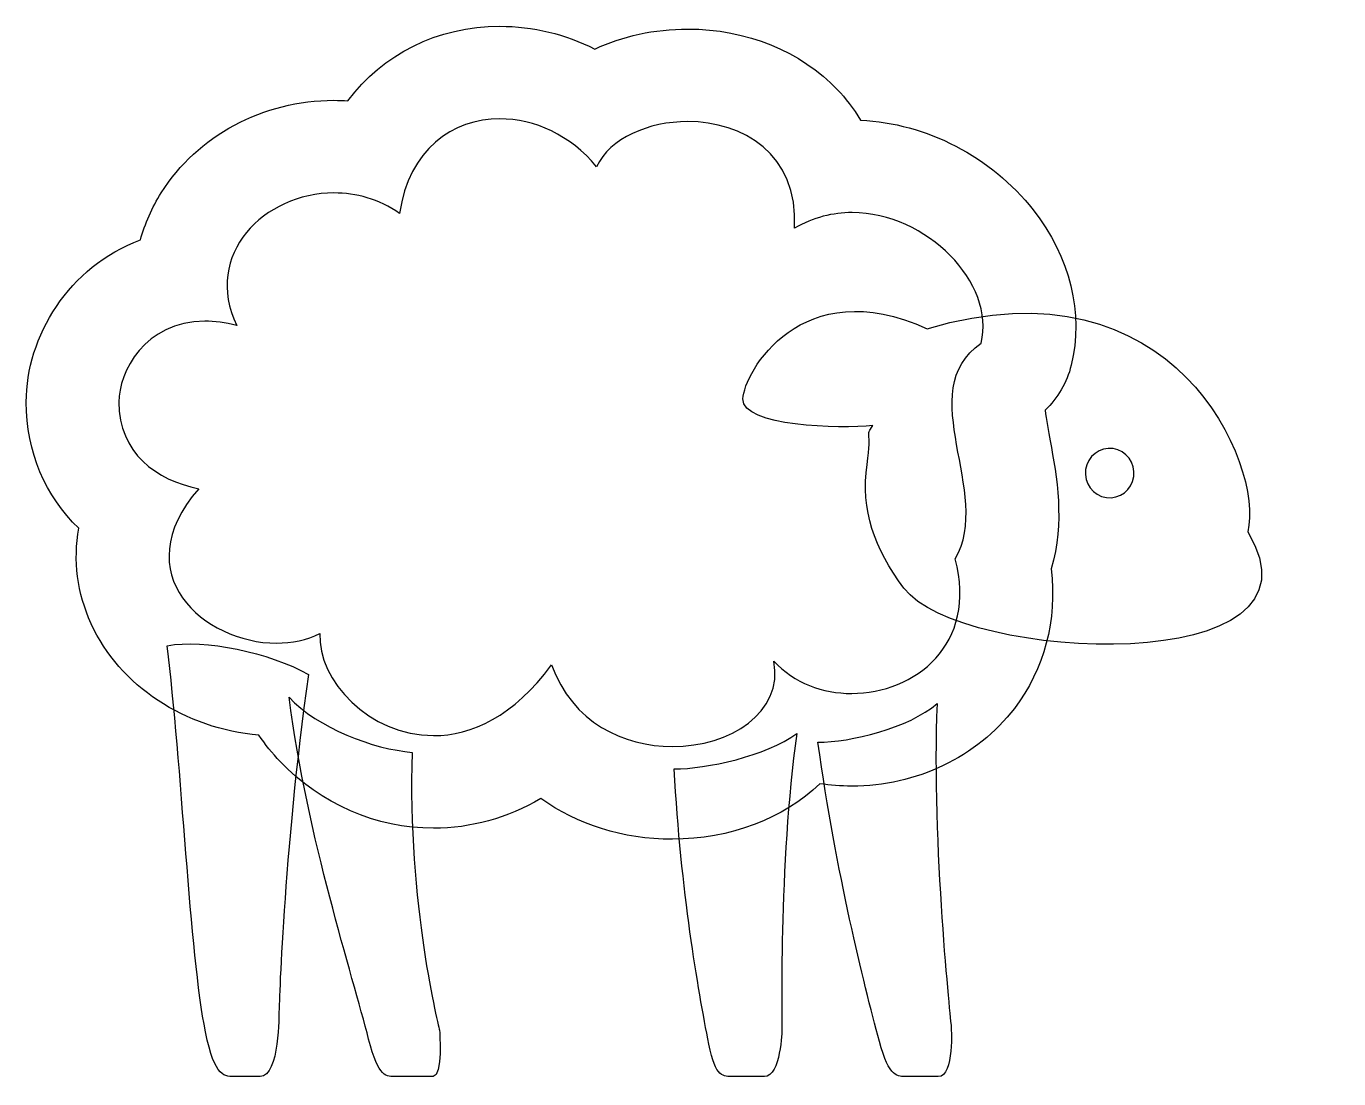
# Model space of a CAD drawing. Header units: centimetres. Extents: x -10.8 to 12.1, y -9.2 to 9.2.
import ezdxf

# ---------------------------------------------------------------- set-up
doc = ezdxf.new("R2010")
doc.units = ezdxf.units.CM
doc.header["$MEASUREMENT"] = 0
doc.layers.add('Layer 1', color=7, linetype='Continuous')

msp = doc.modelspace()

# ---------------------------------------------------------------- linework, layer by layer
at = {"layer": 'Layer 1'}
for points, knots in [([(-2.51922, 9.17592), (-3.61976, 9.17592), (-4.56332, 8.68911), (-5.17455, 7.87331), (-5.17455, 7.87331), (-5.25638, 7.87832), (-5.33654, 7.88166), (-5.41837, 7.88166), (-5.41837, 7.88166), (-6.65418, 7.88166), (-7.80984, 7.26292), (-8.43526, 6.26759), (-8.43526, 6.26759), (-8.59976, 6.00622), (-8.72084, 5.729), (-8.79933, 5.44343), (-8.79933, 5.44343), (-10.05518, 4.97749), (-10.795, 3.75671), (-10.795, 2.60857), (-10.795, 2.60857), (-10.795, 1.73432), (-10.46183, 0.96778), (-9.87899, 0.40498), (-9.87899, 0.40498), (-9.97502, -0.15865), (-9.90488, -0.72646), (-9.66105, -1.26253), (-9.66105, -1.26253), (-9.16672, -2.34888), (-8.01358, -3.10373), (-6.72933, -3.20977), (-6.72933, -3.20977), (-6.61995, -3.37093), (-6.49637, -3.52541), (-6.35776, -3.67154), (-6.35776, -3.67154), (-5.65468, -4.41219), (-4.67856, -4.83721), (-3.67822, -4.83721), (-3.67822, -4.83721), (-3.02357, -4.83721), (-2.38813, -4.65768), (-1.80362, -4.317), (-1.80362, -4.317), (-1.16484, -4.77375), (-0.37408, -5.02843), (0.49683, -5.02843), (0.49683, -5.02843), (1.49884, -5.02843), (2.43823, -4.66938), (3.07283, -4.05815), (3.07283, -4.05815), (3.25486, -4.08571), (3.44023, -4.10074), (3.62895, -4.10074), (3.62895, -4.10074), (4.75872, -4.10074), (5.82168, -3.59305), (6.47132, -2.74301), (6.47132, -2.74301), (6.99821, -2.05496), (7.21949, -1.20576), (7.11428, -0.30645), (7.11428, -0.30645), (7.35977, 0.51019), (7.21031, 1.3118), (7.09674, 1.93221), (7.09674, 1.93221), (7.06668, 2.09253), (7.02576, 2.3113), (7.0099, 2.46578), (7.0099, 2.46578), (7.23201, 2.67787), (7.38983, 2.95009), (7.46415, 3.25152), (7.46415, 3.25152), (7.68626, 4.15667), (7.44411, 5.14699), (6.79948, 5.96781), (6.79948, 5.96781), (6.07135, 6.89551), (4.92822, 7.48669), (3.78593, 7.53345), (3.78593, 7.53345), (3.65734, 7.74722), (3.51622, 7.92257), (3.38262, 8.06452), (3.38262, 8.06452), (2.743, 8.74004), (1.79026, 9.12749), (0.76654, 9.12749), (0.76654, 9.12749), (0.17953, 9.12749), (-0.37659, 9.00307), (-0.85922, 8.77846), (-0.85922, 8.77846), (-1.37359, 9.03731), (-1.93973, 9.17592), (-2.51922, 9.17592), (-2.51922, 9.17592), (-2.51922, 9.17592), (-2.51922, 9.17592), (-2.51922, 9.17592)], [0, 0, 0, 0, 0.03703704, 0.03703704, 0.03703704, 0.03703704, 0.07407407, 0.07407407, 0.07407407, 0.07407407, 0.11111111, 0.11111111, 0.11111111, 0.11111111, 0.14814815, 0.14814815, 0.14814815, 0.14814815, 0.18518519, 0.18518519, 0.18518519, 0.18518519, 0.22222222, 0.22222222, 0.22222222, 0.22222222, 0.25925926, 0.25925926, 0.25925926, 0.25925926, 0.2962963, 0.2962963, 0.2962963, 0.2962963, 0.33333333, 0.33333333, 0.33333333, 0.33333333, 0.37037037, 0.37037037, 0.37037037, 0.37037037, 0.40740741, 0.40740741, 0.40740741, 0.40740741, 0.44444444, 0.44444444, 0.44444444, 0.44444444, 0.48148148, 0.48148148, 0.48148148, 0.48148148, 0.51851852, 0.51851852, 0.51851852, 0.51851852, 0.55555556, 0.55555556, 0.55555556, 0.55555556, 0.59259259, 0.59259259, 0.59259259, 0.59259259, 0.62962963, 0.62962963, 0.62962963, 0.62962963, 0.66666667, 0.66666667, 0.66666667, 0.66666667, 0.7037037, 0.7037037, 0.7037037, 0.7037037, 0.74074074, 0.74074074, 0.74074074, 0.74074074, 0.77777778, 0.77777778, 0.77777778, 0.77777778, 0.81481481, 0.81481481, 0.81481481, 0.81481481, 0.85185185, 0.85185185, 0.85185185, 0.85185185, 0.88888889, 0.88888889, 0.88888889, 0.88888889, 0.92592593, 0.92592593, 0.92592593, 0.92592593, 1, 1, 1, 1]), ([(-2.51922, 7.5585), (-1.91634, 7.5585), (-1.28257, 7.27376), (-0.82833, 6.72182), (-0.82833, 6.72182), (-0.59369, 7.22116), (0.07682, 7.51007), (0.76654, 7.51007), (0.76654, 7.51007), (1.71762, 7.51007), (2.70376, 6.95896), (2.63028, 5.64633), (2.63028, 5.64633), (2.9576, 5.83755), (3.30079, 5.92021), (3.63814, 5.92021), (3.63814, 5.92021), (4.94159, 5.92021), (6.14818, 4.68189), (5.89183, 3.63813), (5.89183, 3.63813), (4.67856, 2.80312), (6.11394, 1.00284), (5.43591, -0.12943), (5.43591, -0.12943), (5.84172, -1.62577), (4.72782, -2.48165), (3.62895, -2.48165), (3.62895, -2.48165), (3.12377, -2.48165), (2.62109, -2.30045), (2.27039, -1.91802), (2.27039, -1.91802), (2.43656, -2.81482), (1.50719, -3.40935), (0.49683, -3.40935), (0.49683, -3.40935), (-0.3507, -3.40935), (-1.25502, -2.99101), (-1.61407, -1.98232), (-1.61407, -1.98232), (-2.27707, -2.88162), (-3.01522, -3.21813), (-3.67821, -3.21813), (-3.67821, -3.21813), (-4.8013, -3.21813), (-5.70645, -2.25369), (-5.66303, -1.43288), (-5.66303, -1.43288), (-5.89266, -1.54895), (-6.15402, -1.60239), (-6.42038, -1.60239), (-6.42038, -1.60239), (-7.68792, -1.60239), (-9.07738, -0.39079), (-7.78061, 1.09636), (-7.78061, 1.09636), (-8.5246, 1.24332), (-9.17675, 1.72178), (-9.17675, 2.6094), (-9.17675, 2.6094), (-9.17675, 3.12711), (-8.72835, 4.02224), (-7.67707, 4.02224), (-7.67707, 4.02224), (-7.50673, 4.02224), (-7.31969, 3.99802), (-7.11678, 3.94542), (-7.11678, 3.94542), (-7.71716, 5.18875), (-6.63081, 6.2634), (-5.41838, 6.2634), (-5.41838, 6.2634), (-5.03177, 6.2634), (-4.63264, 6.15485), (-4.27024, 5.90685), (-4.27024, 5.90685), (-4.11159, 7.02326), (-3.34505, 7.5585), (-2.51922, 7.5585), (-2.51922, 7.5585), (-2.51922, 7.5585), (-2.51922, 7.5585), (-2.51922, 7.5585)], [0, 0, 0, 0, 0.04545455, 0.04545455, 0.04545455, 0.04545455, 0.09090909, 0.09090909, 0.09090909, 0.09090909, 0.13636364, 0.13636364, 0.13636364, 0.13636364, 0.18181818, 0.18181818, 0.18181818, 0.18181818, 0.22727273, 0.22727273, 0.22727273, 0.22727273, 0.27272727, 0.27272727, 0.27272727, 0.27272727, 0.31818182, 0.31818182, 0.31818182, 0.31818182, 0.36363636, 0.36363636, 0.36363636, 0.36363636, 0.40909091, 0.40909091, 0.40909091, 0.40909091, 0.45454545, 0.45454545, 0.45454545, 0.45454545, 0.5, 0.5, 0.5, 0.5, 0.54545455, 0.54545455, 0.54545455, 0.54545455, 0.59090909, 0.59090909, 0.59090909, 0.59090909, 0.63636364, 0.63636364, 0.63636364, 0.63636364, 0.68181818, 0.68181818, 0.68181818, 0.68181818, 0.72727273, 0.72727273, 0.72727273, 0.72727273, 0.77272727, 0.77272727, 0.77272727, 0.77272727, 0.81818182, 0.81818182, 0.81818182, 0.81818182, 0.86363636, 0.86363636, 0.86363636, 0.86363636, 0.90909091, 0.90909091, 0.90909091, 0.90909091, 1, 1, 1, 1]), ([(10.55034, 0.34068), (10.83257, 1.5122), (9.26276, 5.18791), (4.94993, 3.8903), (4.94993, 3.8903), (2.75052, 4.89899), (1.74099, 3.11625), (1.7293, 2.66785), (1.7293, 2.66785), (1.7151, 2.17937), (3.42437, 2.13845), (4.00136, 2.20108), (4.00136, 2.20108), (3.85273, 1.994), (3.99134, 2.15849), (3.89865, 1.51971), (3.89865, 1.51971), (3.78342, 0.71977), (4.02307, 0.05844), (4.54244, -0.64213), (4.54244, -0.64213), (5.50438, -1.93639), (12.1402, -2.26454), (10.55034, 0.34068)], [0, 0, 0, 0, 0.14285714, 0.14285714, 0.14285714, 0.14285714, 0.28571429, 0.28571429, 0.28571429, 0.28571429, 0.42857143, 0.42857143, 0.42857143, 0.42857143, 0.57142857, 0.57142857, 0.57142857, 0.57142857, 0.71428571, 0.71428571, 0.71428571, 0.71428571, 1, 1, 1, 1]), ([(8.07955, 0.94106), (7.84658, 0.97446), (7.68376, 1.19323), (7.71549, 1.42871), (7.71549, 1.42871), (7.74806, 1.66502), (7.96432, 1.82951), (8.19646, 1.79695), (8.19646, 1.79695), (8.42859, 1.76271), (8.59142, 1.54478), (8.55885, 1.3093), (8.55885, 1.3093), (8.52628, 1.07299), (8.31085, 0.90849), (8.07955, 0.94106)], [0, 0, 0, 0, 0.2, 0.2, 0.2, 0.2, 0.4, 0.4, 0.4, 0.4, 0.6, 0.6, 0.6, 0.6, 1, 1, 1, 1]), ([(-8.33339, -1.64664), (-8.07788, -3.68239), (-7.93593, -7.04581), (-7.66371, -8.39351), (-7.66371, -8.39351), (-7.50005, -9.21349), (-7.31718, -9.17591), (-7.13598, -9.17591), (-7.13598, -9.17591), (-6.95395, -9.17591), (-6.85375, -9.17591), (-6.70929, -9.17591), (-6.70929, -9.17591), (-6.3661, -9.17591), (-6.37863, -8.04197), (-6.37863, -8.04197), (-6.37863, -8.04197), (-6.37863, -8.04197), (-6.30765, -5.28727), (-5.86426, -2.14931), (-5.86426, -2.14931), (-6.5448, -1.76437), (-7.68209, -1.52556), (-8.33339, -1.64664)], [0, 0, 0, 0, 0.14285714, 0.14285714, 0.14285714, 0.14285714, 0.28571429, 0.28571429, 0.28571429, 0.28571429, 0.42857143, 0.42857143, 0.42857143, 0.42857143, 0.57142857, 0.57142857, 0.57142857, 0.57142857, 0.71428571, 0.71428571, 0.71428571, 0.71428571, 1, 1, 1, 1]), ([(-6.20328, -2.54761), (-5.87512, -5.03093), (-5.09606, -7.39317), (-4.81215, -8.52043), (-4.81215, -8.52043), (-4.64014, -9.20764), (-4.489, -9.17508), (-4.3387, -9.17508), (-4.3387, -9.17508), (-4.1884, -9.17508), (-3.80179, -9.17508), (-3.68155, -9.17508), (-3.68155, -9.17508), (-3.51705, -9.17508), (-3.57133, -8.37013), (-3.57133, -8.37013), (-3.57133, -8.37013), (-3.57133, -8.37013), (-4.14999, -6.12813), (-4.04896, -3.51038), (-4.04896, -3.51038), (-4.72782, -3.45527), (-5.70729, -3.08369), (-6.20328, -2.54761)], [0, 0, 0, 0, 0.14285714, 0.14285714, 0.14285714, 0.14285714, 0.28571429, 0.28571429, 0.28571429, 0.28571429, 0.42857143, 0.42857143, 0.42857143, 0.42857143, 0.57142857, 0.57142857, 0.57142857, 0.57142857, 0.71428571, 0.71428571, 0.71428571, 0.71428571, 1, 1, 1, 1]), ([(3.03943, -3.33419), (3.36759, -5.66637), (3.82935, -7.50172), (4.11325, -8.56135), (4.11325, -8.56135), (4.28526, -9.20598), (4.4364, -9.17592), (4.5867, -9.17592), (4.5867, -9.17592), (4.737, -9.17592), (5.02007, -9.17592), (5.14031, -9.17592), (5.14031, -9.17592), (5.42672, -9.17592), (5.3666, -8.28497), (5.3666, -8.28497), (5.3666, -8.28497), (5.3666, -8.28497), (5.01924, -5.11778), (5.12027, -2.65868), (5.12027, -2.65868), (4.62846, -3.0887), (3.59555, -3.33419), (3.03943, -3.33419)], [0, 0, 0, 0, 0.14285714, 0.14285714, 0.14285714, 0.14285714, 0.28571429, 0.28571429, 0.28571429, 0.28571429, 0.42857143, 0.42857143, 0.42857143, 0.42857143, 0.57142857, 0.57142857, 0.57142857, 0.57142857, 0.71428571, 0.71428571, 0.71428571, 0.71428571, 1, 1, 1, 1]), ([(0.52773, -3.80096), (0.6463, -5.94693), (0.94273, -7.63532), (1.13228, -8.61061), (1.13228, -8.61061), (1.24668, -9.2043), (1.39948, -9.17591), (1.54978, -9.17591), (1.54978, -9.17591), (1.70175, -9.17591), (1.98398, -9.17591), (2.10423, -9.17591), (2.10423, -9.17591), (2.3898, -9.17591), (2.41068, -8.35593), (2.41068, -8.35593), (2.41068, -8.35593), (2.41068, -8.35593), (2.34805, -5.44258), (2.67037, -3.18054), (2.67037, -3.18054), (2.13929, -3.57634), (1.08384, -3.80096), (0.52773, -3.80096)], [0, 0, 0, 0, 0.14285714, 0.14285714, 0.14285714, 0.14285714, 0.28571429, 0.28571429, 0.28571429, 0.28571429, 0.42857143, 0.42857143, 0.42857143, 0.42857143, 0.57142857, 0.57142857, 0.57142857, 0.57142857, 0.71428571, 0.71428571, 0.71428571, 0.71428571, 1, 1, 1, 1])]:
    msp.add_open_spline(points, degree=3, knots=knots, dxfattribs=at)

doc.saveas('drawing.dxf')
